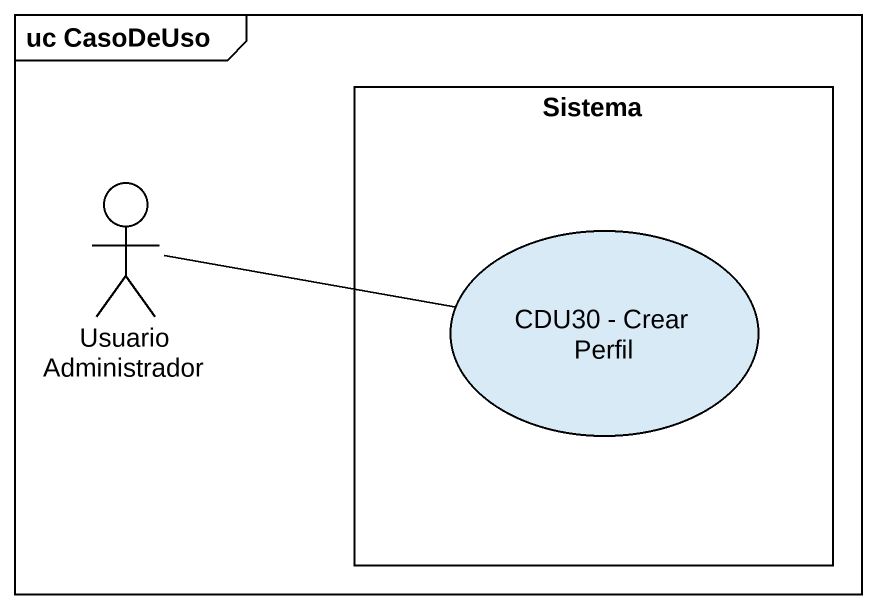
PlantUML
@startuml
mainframe uc CasoDeUso
rectangle Sistema {
  usecase "CDU30 - Crear Perfil" as CDU30_Crear_Perfil
}
actor "Usuario Administrador" as Usuario_Administrador
Usuario_Administrador -right- CDU30_Crear_Perfil
@enduml
